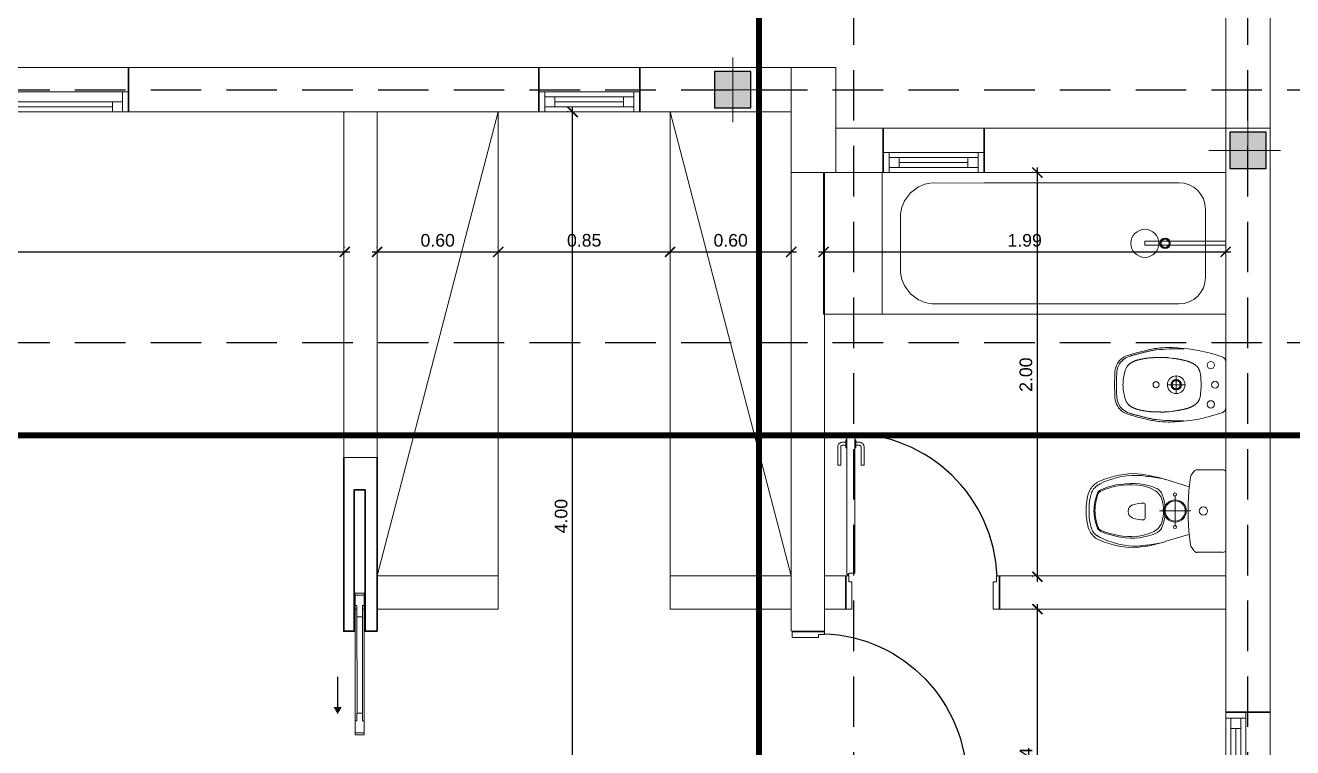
# Model space of a CAD drawing. Header units: millimetres. Extents: x 299 to 493, y -175 to -78.
# Drawn here: x 433.41 to 439.68, y -101.35 to -97.77 of the extents above; entities that cross this region are included whole.
import ezdxf

# ---------------------------------------------------------------- set-up
doc = ezdxf.new("R2010")
doc.units = ezdxf.units.MM
for name, pattern in [('$3$HIDDEN', [0.375, 0.25, -0.125]), ('BORDER2', [0.875, 0.25, -0.125, 0.25, -0.125, 0, -0.125]), ('DASHED2', [9.525, 6.35, -3.175])]:
    doc.linetypes.add(name, pattern=pattern)
for name, color, linetype, lineweight in [('005', 240, 'Continuous', 5), ('01MUEBLES251', 251, 'Continuous', 9), ('01MUEBLES251-RefEdit0', 251, 'Continuous', 9), ('02', 2, 'Continuous', 20), ('03', 3, 'Continuous', 30), ('A-GENM', 13, 'Continuous', 18), ('A-WALL', 3, 'Continuous', 9), ('carpinteria', 2, 'Continuous', 20)]:
    doc.layers.add(name, color=color, linetype=linetype, lineweight=lineweight)
for name, color, linetype in [('005ABERTURAS240', 240, 'Continuous'), ('02AGUA FRIA170', 170, 'Continuous'), ('04', 4, 'Continuous'), ('B-COTAS', 1, 'Continuous'), ('BARANDAS', 6, 'Continuous'), ('MUEBLE', 8, 'Continuous'), ('VISTAS-C', 125, 'Continuous')]:
    doc.layers.add(name, color=color, linetype=linetype)
doc.styles.add('SWIS', font='arial.ttf')
doc.dimstyles.new('25', dxfattribs={"dimscale": 0, "dimtxt": 0.0625, "dimasz": 0.05, "dimexe": 0.025, "dimexo": 0.0625, "dimgap": 0.025, "dimtad": 1, "dimzin": 0, "dimdsep": 46, "dimtxsty": 'SWIS', "dimblk": 'ARCHTICK', "dimcen": 0.05, "dimdle": 0.025, "dimclrd": 1, "dimclre": 8, "dimclrt": 1, "dimazin": 0, "dimtfac": 1, "dimtix": 1, "dimtofl": 0, "dimtmove": 1, "dimatfit": 0, "dimfxl": 1, "dimtolj": 1, "dimtzin": 0, "dimlwd": -1, "dimlwe": -1, "dimarcsym": 0})

# ---------------------------------------------------------------- blocks, each defined once
blk = doc.blocks.new('rejilla estructural')
at = {"layer": 'B-COTAS', "linetype": '$3$HIDDEN'}
for points in [[(35.0441, -72.3015), (35.0441, -55.0487)], [(36.9941, -72.3015), (36.9941, -55.0487)], [(21.8137, -60.1485), (40.0028, -60.1485)], [(21.8137, -61.3985), (40.0028, -61.3985)]]:
    blk.add_lwpolyline(points, dxfattribs=at)
blk = doc.blocks.new('_ArchTick')
at = {"color": 0, "linetype": 'ByBlock', "const_width": 0.15}
blk.add_lwpolyline([(-0.5, -0.5), (0.5, 0.5)], dxfattribs=at)
blk = doc.blocks.new('*D477')
at = {"layer": '04', "color": 1, "transparency": 16777216}
blk.add_line((430.9756, -98.8926), (435.0156, -98.8926), dxfattribs=at)
at = {"layer": '04', "color": 8, "transparency": 16777216}
for p, q in [((431.0006, -98.87), (431.0006, -98.8676)), ((434.9906, -98.87), (434.9906, -98.8676))]:
    blk.add_line(p, q, dxfattribs=at)
at = {"layer": 'Defpoints', "color": 0, "transparency": 16777216}
for p in [(434.9906, -98.8926), (431.0006, -98.9325), (434.9906, -98.9325)]:
    blk.add_point(p, dxfattribs=at)
at = {"layer": '04', "color": 1, "transparency": 16777216, "xscale": 0.05, "yscale": 0.05, "zscale": 0.05, "rotation": 180}
blk.add_blockref('_ArchTick', (431.0006, -98.8926), dxfattribs=at)
at = {"layer": '04', "color": 1, "transparency": 16777216, "xscale": 0.05, "yscale": 0.05, "zscale": 0.05}
blk.add_blockref('_ArchTick', (434.9906, -98.8926), dxfattribs=at)
at = {"layer": '04', "color": 1, "transparency": 16777216, "insert": (432.9956, -98.8357), "char_height": 0.0625, "attachment_point": 5, "style": 'SWIS'}
blk.add_mtext('\\A1;3.99', dxfattribs=at)
blk = doc.blocks.new('*D478')
at = {"layer": '04', "color": 8, "transparency": 16777216}
for p, q in [((438.3963, -98.5002), (438.3939, -98.5002)), ((438.3963, -100.5002), (438.3939, -100.5002))]:
    blk.add_line(p, q, dxfattribs=at)
at = {"layer": '04', "color": 1, "transparency": 16777216}
blk.add_line((438.4189, -100.5252), (438.4189, -98.4752), dxfattribs=at)
at = {"layer": 'Defpoints', "color": 0, "transparency": 16777216}
for p in [(438.4189, -98.5002), (438.4588, -98.5002), (438.4588, -100.5002)]:
    blk.add_point(p, dxfattribs=at)
at = {"layer": '04', "color": 1, "transparency": 16777216, "xscale": 0.05, "yscale": 0.05, "zscale": 0.05}
for p, rotation in [((438.4189, -98.5002), 90), ((438.4189, -100.5002), 270)]:
    blk.add_blockref('_ArchTick', p, dxfattribs=dict(at, rotation=rotation))
at = {"layer": '04', "color": 1, "transparency": 16777216, "insert": (438.362, -99.5002), "char_height": 0.0625, "attachment_point": 5, "rotation": 90, "style": 'SWIS'}
blk.add_mtext('\\A1;2.00', dxfattribs=at)
blk = doc.blocks.new('*D479')
at = {"layer": '04', "color": 1, "transparency": 16777216}
blk.add_line((437.3356, -98.8926), (439.3756, -98.8926), dxfattribs=at)
at = {"layer": '04', "color": 8, "transparency": 16777216}
for p, q in [((437.3606, -98.87), (437.3606, -98.8676)), ((439.3506, -98.87), (439.3506, -98.8676))]:
    blk.add_line(p, q, dxfattribs=at)
at = {"layer": 'Defpoints', "color": 0, "transparency": 16777216}
for p in [(439.3506, -98.8926), (437.3606, -98.9325), (439.3506, -98.9325)]:
    blk.add_point(p, dxfattribs=at)
at = {"layer": '04', "color": 1, "transparency": 16777216, "xscale": 0.05, "yscale": 0.05, "zscale": 0.05, "rotation": 180}
blk.add_blockref('_ArchTick', (437.3606, -98.8926), dxfattribs=at)
at = {"layer": '04', "color": 1, "transparency": 16777216, "xscale": 0.05, "yscale": 0.05, "zscale": 0.05}
blk.add_blockref('_ArchTick', (439.3506, -98.8926), dxfattribs=at)
at = {"layer": '04', "color": 1, "transparency": 16777216, "insert": (438.3556, -98.8357), "char_height": 0.0625, "attachment_point": 5, "style": 'SWIS'}
blk.add_mtext('\\A1;1.99', dxfattribs=at)
blk = doc.blocks.new('*D480')
at = {"layer": '04', "color": 8, "transparency": 16777216}
for p, q in [((438.3963, -100.6602), (438.3939, -100.6602)), ((438.3963, -102.2002), (438.3939, -102.2002))]:
    blk.add_line(p, q, dxfattribs=at)
at = {"layer": '04', "color": 1, "transparency": 16777216}
blk.add_line((438.4189, -102.2252), (438.4189, -100.6352), dxfattribs=at)
at = {"layer": 'Defpoints', "color": 0, "transparency": 16777216}
for p in [(438.4189, -100.6602), (438.4588, -100.6602), (438.4588, -102.2002)]:
    blk.add_point(p, dxfattribs=at)
at = {"layer": '04', "color": 1, "transparency": 16777216, "xscale": 0.05, "yscale": 0.05, "zscale": 0.05}
for p, rotation in [((438.4189, -100.6602), 90), ((438.4189, -102.2002), 270)]:
    blk.add_blockref('_ArchTick', p, dxfattribs=dict(at, rotation=rotation))
at = {"layer": '04', "color": 1, "transparency": 16777216, "insert": (438.362, -101.4302), "char_height": 0.0625, "attachment_point": 5, "rotation": 90, "style": 'SWIS'}
blk.add_mtext('\\A1;1.54', dxfattribs=at)
blk = doc.blocks.new('*D483')
at = {"layer": '04', "color": 8, "transparency": 16777216}
for p, q in [((436.0959, -98.2002), (436.0935, -98.2002)), ((436.0959, -102.2002), (436.0935, -102.2002))]:
    blk.add_line(p, q, dxfattribs=at)
at = {"layer": '04', "color": 1, "transparency": 16777216}
blk.add_line((436.1185, -102.2252), (436.1185, -98.1752), dxfattribs=at)
at = {"layer": 'Defpoints', "color": 0, "transparency": 16777216}
for p in [(436.1185, -98.2002), (436.1584, -98.2002), (436.1584, -102.2002)]:
    blk.add_point(p, dxfattribs=at)
at = {"layer": '04', "color": 1, "transparency": 16777216, "xscale": 0.05, "yscale": 0.05, "zscale": 0.05}
for p, rotation in [((436.1185, -98.2002), 90), ((436.1185, -102.2002), 270)]:
    blk.add_blockref('_ArchTick', p, dxfattribs=dict(at, rotation=rotation))
at = {"layer": '04', "color": 1, "transparency": 16777216, "insert": (436.0616, -100.2002), "char_height": 0.0625, "attachment_point": 5, "rotation": 90, "style": 'SWIS'}
blk.add_mtext('\\A1;4.00', dxfattribs=at)
blk = doc.blocks.new('*D484')
at = {"layer": '04', "color": 1, "transparency": 16777216}
blk.add_line((435.7256, -98.8926), (436.6256, -98.8926), dxfattribs=at)
at = {"layer": '04', "color": 8, "transparency": 16777216}
for p, q in [((435.7506, -98.87), (435.7506, -98.8676)), ((436.6006, -98.87), (436.6006, -98.8676))]:
    blk.add_line(p, q, dxfattribs=at)
at = {"layer": 'Defpoints', "color": 0, "transparency": 16777216}
for p in [(436.6006, -98.8926), (435.7506, -98.9325), (436.6006, -98.9325)]:
    blk.add_point(p, dxfattribs=at)
at = {"layer": '04', "color": 1, "transparency": 16777216, "xscale": 0.05, "yscale": 0.05, "zscale": 0.05, "rotation": 180}
blk.add_blockref('_ArchTick', (435.7506, -98.8926), dxfattribs=at)
at = {"layer": '04', "color": 1, "transparency": 16777216, "xscale": 0.05, "yscale": 0.05, "zscale": 0.05}
blk.add_blockref('_ArchTick', (436.6006, -98.8926), dxfattribs=at)
at = {"layer": '04', "color": 1, "transparency": 16777216, "insert": (436.1756, -98.8357), "char_height": 0.0625, "attachment_point": 5, "style": 'SWIS'}
blk.add_mtext('\\A1;0.85', dxfattribs=at)
blk = doc.blocks.new('*D485')
at = {"layer": '04', "color": 1, "transparency": 16777216}
blk.add_line((435.1256, -98.8926), (435.7756, -98.8926), dxfattribs=at)
at = {"layer": '04', "color": 8, "transparency": 16777216}
for p, q in [((435.1506, -98.87), (435.1506, -98.8676)), ((435.7506, -98.87), (435.7506, -98.8676))]:
    blk.add_line(p, q, dxfattribs=at)
at = {"layer": 'Defpoints', "color": 0, "transparency": 16777216}
for p in [(435.7506, -98.8926), (435.1506, -98.9325), (435.7506, -98.9325)]:
    blk.add_point(p, dxfattribs=at)
at = {"layer": '04', "color": 1, "transparency": 16777216, "xscale": 0.05, "yscale": 0.05, "zscale": 0.05, "rotation": 180}
blk.add_blockref('_ArchTick', (435.1506, -98.8926), dxfattribs=at)
at = {"layer": '04', "color": 1, "transparency": 16777216, "xscale": 0.05, "yscale": 0.05, "zscale": 0.05}
blk.add_blockref('_ArchTick', (435.7506, -98.8926), dxfattribs=at)
at = {"layer": '04', "color": 1, "transparency": 16777216, "insert": (435.4506, -98.8357), "char_height": 0.0625, "attachment_point": 5, "style": 'SWIS'}
blk.add_mtext('\\A1;0.60', dxfattribs=at)
blk = doc.blocks.new('*D486')
at = {"layer": '04', "color": 1, "transparency": 16777216}
blk.add_line((436.5756, -98.8926), (437.2256, -98.8926), dxfattribs=at)
at = {"layer": '04', "color": 8, "transparency": 16777216}
for p, q in [((436.6006, -98.87), (436.6006, -98.8676)), ((437.2006, -98.87), (437.2006, -98.8676))]:
    blk.add_line(p, q, dxfattribs=at)
at = {"layer": 'Defpoints', "color": 0, "transparency": 16777216}
for p in [(437.2006, -98.8926), (436.6006, -98.9325), (437.2006, -98.9325)]:
    blk.add_point(p, dxfattribs=at)
at = {"layer": '04', "color": 1, "transparency": 16777216, "xscale": 0.05, "yscale": 0.05, "zscale": 0.05, "rotation": 180}
blk.add_blockref('_ArchTick', (436.6006, -98.8926), dxfattribs=at)
at = {"layer": '04', "color": 1, "transparency": 16777216, "xscale": 0.05, "yscale": 0.05, "zscale": 0.05}
blk.add_blockref('_ArchTick', (437.2006, -98.8926), dxfattribs=at)
at = {"layer": '04', "color": 1, "transparency": 16777216, "insert": (436.9006, -98.8357), "char_height": 0.0625, "attachment_point": 5, "style": 'SWIS'}
blk.add_mtext('\\A1;0.60', dxfattribs=at)
blk = doc.blocks.new('ejes de replanteo')
at = {"layer": '02AGUA FRIA170', "linetype": 'BORDER2', "const_width": 0.03}
for points in [[(20.5213, 38.5518), (20.5213, 3.7937)], [(6.5989, 18.5159), (32.1485, 18.5159)]]:
    blk.add_lwpolyline(points, dxfattribs=at)
blk = doc.blocks.new('columna 20x20')
at = {"transparency": 33554687}
h = blk.add_hatch(color=220, dxfattribs=at)
h.dxf.hatch_style = 1
h.paths.add_polyline_path([(979.6331, 157.5868), (979.8331, 157.5868), (979.8331, 157.3868), (979.6331, 157.3868)])
at = {"layer": 'BARANDAS'}
blk.add_lwpolyline([(979.6331, 157.5868), (979.8331, 157.5868), (979.8331, 157.3868), (979.6331, 157.3868), (979.6331, 157.5868)], dxfattribs=at)
at = {"layer": 'MUEBLE', "linetype": 'DASHED2', "lineweight": 5, "ltscale": 0.1}
for points in [[(979.7331, 157.7022), (979.7331, 157.3076)], [(979.5554, 157.4868), (979.9108, 157.4868)]]:
    blk.add_lwpolyline(points, dxfattribs=at)
blk = doc.blocks.new('col. primer piso')
at = {"xscale": -0.900000000000094, "yscale": 0.900000000000094, "zscale": 0.9000000000000853, "rotation": 90}
for p in [(420.7567, 872.1611), (423.3067, 871.8611)]:
    blk.add_blockref('columna 20x20', p, dxfattribs=at)
blk = doc.blocks.new('sacha 1.70')
at = {"layer": '01MUEBLES251'}
for p, q in [((0.4883, -17.5574), (0.7426, -17.5574)), ((0.3155, -18.6674), (0.3155, -17.7302)), ((0.9155, -17.7302), (0.9155, -18.9357)), ((0.3155, -18.9357), (0.3155, -18.6674)), ((0.6055, -18.7674), (0.6255, -18.7674)), ((0.6055, -18.7674), (0.6055, -19.1674)), ((0.6255, -18.7674), (0.6255, -19.1674)), ((0.7838, -19.0674), (0.4471, -19.0674))]:
    blk.add_line(p, q, dxfattribs=at)
for points in [[(0.2655, -18.6674), (0.2655, -17.4674)], [(0.9655, -18.6574), (0.9655, -17.4674)], [(0.2655, -19.1674), (0.2655, -18.6674)], [(0.9655, -19.1674), (0.9655, -18.6574)]]:
    blk.add_lwpolyline(points, dxfattribs=at)
for centre, radius in [((0.6155, -18.7674), 0.0694), ((0.6155, -18.8674), 0.026), ((0.6155, -18.8674), 0.022), ((0.6155, -18.8674), 0.02)]:
    blk.add_circle(centre, radius, dxfattribs=at)
for centre, radius, start, end in [((0.4883, -17.7302), 0.1728, 90, 180), ((0.7426, -17.7302), 0.1728, 0, 90), ((0.4471, -18.9357), 0.1317, 180, 270), ((0.7838, -18.9357), 0.1317, 270, 0)]:
    blk.add_arc(centre, radius, start, end, dxfattribs=at)
blk = doc.blocks.new('*U507')
at = {"layer": '02'}
for p, q in [((90.5245, -493.6419), (90.5245, -493.5519)), ((90.5395, -493.6419), (90.5395, -493.5519)), ((90.547, -493.5294), (90.5648, -493.5294)), ((90.547, -493.5444), (90.5648, -493.5444)), ((90.5648, -493.5569), (90.5648, -493.5169)), ((90.5648, -493.5169), (90.5698, -493.5169)), ((90.5648, -493.5569), (90.5698, -493.5569)), ((90.6148, -493.5169), (90.6098, -493.5169)), ((90.6148, -493.5569), (90.6098, -493.5569)), ((90.6148, -493.5569), (90.6148, -493.5169)), ((90.6327, -493.5294), (90.6148, -493.5294)), ((90.6327, -493.5444), (90.6148, -493.5444)), ((90.6402, -493.6419), (90.6402, -493.5519)), ((90.6552, -493.6419), (90.6552, -493.5519)), ((90.5245, -493.6419), (90.5395, -493.6419)), ((90.6552, -493.6419), (90.6402, -493.6419))]:
    blk.add_line(p, q, dxfattribs=at)
for centre, radius, start, end in [((90.547, -493.5519), 0.0225, 90, 180.03489), ((90.547, -493.5519), 0.0075, 90, 180.03489), ((90.6327, -493.5519), 0.0225, 359.96511, 90), ((90.6327, -493.5519), 0.0075, 359.96511, 90)]:
    blk.add_arc(centre, radius, start, end, dxfattribs=at)
at = {"color": 7}
blk.add_wipeout([(90.5648, -494.4649), (91.3248, -494.4649), (91.3248, -494.1399), (90.5648, -494.1399)], dxfattribs=at).dxf.layer = 'A-GENM'
at = {"layer": '005ABERTURAS240'}
blk.add_arc((90.5793, -494.2209), 0.7345, 2.1496, 89.95921, dxfattribs=at)
at = {"layer": '02'}
for points in [[(90.6098, -494.1765), (90.6098, -493.4919), (90.5798, -493.4919), (90.5798, -493.4869), (90.5698, -493.4869), (90.5698, -494.1815), (90.5798, -494.1815), (90.5798, -494.1765)], [(90.5648, -494.1899), (90.5798, -494.1899), (90.5798, -494.2199), (90.5948, -494.2199), (90.5948, -494.3549), (90.5648, -494.3549)], [(91.3248, -494.1899), (91.3098, -494.1899), (91.3098, -494.2199), (91.2948, -494.2199), (91.2948, -494.3549), (91.3248, -494.3549)]]:
    blk.add_lwpolyline(points, close=True, dxfattribs=at)
blk.add_circle((90.5758, -494.1859), 0.004, dxfattribs=at)
at = {"layer": '03'}
for points in [[(90.5648, -494.1899), (90.5648, -494.3549)], [(91.3248, -494.1899), (91.3248, -494.3549)]]:
    blk.add_lwpolyline(points, dxfattribs=at)
blk = doc.blocks.new('*U430')
at = {"color": 7}
blk.add_wipeout([(91.5666, -494.4649), (91.5666, -494.1449), (89.5666, -494.1449), (89.5666, -494.4649)], dxfattribs=at).dxf.layer = 'A-GENM'
at = {"layer": '005'}
for points in [[(89.5666, -494.1949), (91.5666, -494.1949)], [(89.6466, -494.3149), (90.5416, -494.3149)], [(90.5916, -494.3149), (91.5366, -494.3149)], [(89.6466, -494.3399), (90.5416, -494.3399)], [(90.5416, -494.3649), (89.6466, -494.3649)], [(91.4866, -494.3649), (90.5916, -494.3649)], [(89.5666, -494.4149), (91.5666, -494.4149)], [(89.5966, -494.4149), (90.5416, -494.4149)], [(90.5916, -494.3899), (91.4866, -494.3899)], [(90.5916, -494.4149), (91.4866, -494.4149)]]:
    blk.add_lwpolyline(points, dxfattribs=at)
for points in [[(89.5966, -494.4149), (89.5666, -494.4149), (89.5666, -494.3149), (89.5966, -494.3149)], [(89.5966, -494.3149), (89.6466, -494.3149), (89.6466, -494.3649), (89.5966, -494.3649)], [(90.5416, -494.3149), (90.5916, -494.3149), (90.5916, -494.3649), (90.5416, -494.3649)], [(91.5366, -494.4149), (91.5666, -494.4149), (91.5666, -494.3149), (91.5366, -494.3149)], [(90.5416, -494.3649), (90.5916, -494.3649), (90.5916, -494.4149), (90.5416, -494.4149)], [(91.4866, -494.3649), (91.5366, -494.3649), (91.5366, -494.4149), (91.4866, -494.4149)]]:
    blk.add_lwpolyline(points, close=True, dxfattribs=at)
at = {"layer": '03'}
for points in [[(89.5666, -494.1949), (89.5666, -494.4149)], [(91.5666, -494.1949), (91.5666, -494.4149)]]:
    blk.add_lwpolyline(points, dxfattribs=at)
blk = doc.blocks.new('*U449')
at = {"color": 7}
blk.add_wipeout([(91.4833, -495.8289), (91.4833, -495.5089), (90.9833, -495.5089), (90.9833, -495.8289)], dxfattribs=at).dxf.layer = 'A-GENM'
at = {"layer": '005'}
for points in [[(90.9833, -495.5589), (91.4833, -495.5589)], [(91.0133, -495.6789), (91.4533, -495.6789)], [(91.4033, -495.7039), (91.0633, -495.7039)], [(91.0633, -495.7289), (91.4033, -495.7289)], [(91.0633, -495.7539), (91.4033, -495.7539)], [(90.9833, -495.7789), (91.4833, -495.7789)], [(91.0133, -495.7789), (91.4533, -495.7789)]]:
    blk.add_lwpolyline(points, dxfattribs=at)
for points in [[(91.0133, -495.7789), (90.9833, -495.7789), (90.9833, -495.6789), (91.0133, -495.6789)], [(91.4533, -495.7789), (91.4833, -495.7789), (91.4833, -495.6789), (91.4533, -495.6789)], [(91.0633, -495.7039), (91.0133, -495.7039), (91.0133, -495.7539), (91.0633, -495.7539)], [(91.4033, -495.7039), (91.4533, -495.7039), (91.4533, -495.7539), (91.4033, -495.7539)]]:
    blk.add_lwpolyline(points, close=True, dxfattribs=at)
at = {"layer": '03'}
for points in [[(90.9833, -495.5589), (90.9833, -495.7789)], [(91.4833, -495.5589), (91.4833, -495.7789)]]:
    blk.add_lwpolyline(points, dxfattribs=at)
blk = doc.blocks.new('bidet roca monaco')
at = {"layer": '01MUEBLES251'}
for p, q in [((-1.4795, -18.896), (-1.4794, -18.8987)), ((-1.4794, -18.8987), (-1.4793, -18.9016)), ((-1.4793, -18.9016), (-1.4792, -18.9046)), ((-1.4792, -18.9046), (-1.4791, -18.9076)), ((-1.4791, -18.9076), (-1.479, -18.9108)), ((-1.479, -18.9108), (-1.4789, -18.914)), ((-1.4789, -18.914), (-1.4788, -18.9172)), ((-1.1822, -19.1674), (-1.4085, -19.1674))]:
    blk.add_line(p, q, dxfattribs=at)
for points in [[(-1.2952, -18.6174), (-1.3033, -18.6176), (-1.3104, -18.6178), (-1.3167, -18.6179), (-1.3222, -18.618), (-1.3271, -18.6181), (-1.3315, -18.6182), (-1.3355, -18.6183), (-1.3393, -18.6184), (-1.3428, -18.6185), (-1.3462, -18.6186), (-1.3494, -18.6186), (-1.3522, -18.6187)], [(-1.295, -18.6268), (-1.3391, -18.6278), (-1.3426, -18.6278), (-1.346, -18.6279), (-1.3492, -18.628), (-1.3519, -18.6281)], [(-1.2954, -18.6268), (-1.2514, -18.6278), (-1.2479, -18.6279), (-1.2445, -18.6279), (-1.2413, -18.628), (-1.2386, -18.6281)], [(-1.2954, -18.6268), (-1.2954, -18.6268)], [(-1.2952, -18.6174), (-1.2872, -18.6176), (-1.2801, -18.6178), (-1.2738, -18.6179), (-1.2683, -18.618), (-1.2634, -18.6181), (-1.259, -18.6182), (-1.2549, -18.6183), (-1.2512, -18.6184), (-1.2476, -18.6185), (-1.2442, -18.6186), (-1.2411, -18.6187), (-1.2383, -18.6187)], [(-1.295, -18.6268), (-1.2951, -18.6268)], [(-1.4354, -18.69), (-1.4362, -18.6924), (-1.4373, -18.6956), (-1.4383, -18.6988), (-1.4392, -18.702), (-1.4402, -18.7052), (-1.4411, -18.7084), (-1.442, -18.7116), (-1.4429, -18.7148), (-1.4438, -18.718), (-1.4447, -18.7213), (-1.4456, -18.7245), (-1.4464, -18.7277), (-1.4473, -18.731), (-1.4481, -18.7342), (-1.449, -18.7375), (-1.4498, -18.7407), (-1.4507, -18.744), (-1.4515, -18.7472), (-1.4524, -18.7505), (-1.4532, -18.7537), (-1.4541, -18.757), (-1.4549, -18.7602), (-1.4557, -18.7634), (-1.4565, -18.7667), (-1.4573, -18.7699), (-1.4581, -18.7731), (-1.4589, -18.7763), (-1.4596, -18.7795), (-1.4603, -18.7827), (-1.461, -18.786), (-1.4617, -18.7892), (-1.4624, -18.7924), (-1.4631, -18.7956), (-1.4637, -18.7988), (-1.4644, -18.802), (-1.465, -18.8053), (-1.4656, -18.8085), (-1.4662, -18.8117), (-1.4667, -18.8149), (-1.4672, -18.8181), (-1.4677, -18.8212), (-1.4681, -18.8235)], [(-1.4253, -18.9124), (-1.4288, -18.8862), (-1.4289, -18.8849), (-1.4291, -18.8835), (-1.4292, -18.882), (-1.4293, -18.8804), (-1.4294, -18.8786), (-1.4296, -18.8767), (-1.4297, -18.8746), (-1.4298, -18.8723), (-1.4299, -18.87), (-1.43, -18.8675), (-1.4301, -18.865), (-1.4302, -18.8624), (-1.4302, -18.8598), (-1.4302, -18.8572), (-1.4302, -18.8546), (-1.4302, -18.852), (-1.4302, -18.8494), (-1.4302, -18.8468), (-1.4301, -18.8442), (-1.4301, -18.8416), (-1.43, -18.839), (-1.43, -18.8364), (-1.4299, -18.8338), (-1.4299, -18.8312), (-1.4298, -18.8286), (-1.4298, -18.826), (-1.4297, -18.8234), (-1.4296, -18.8208), (-1.4296, -18.8182), (-1.4295, -18.8156), (-1.4294, -18.813), (-1.4294, -18.8104), (-1.4292, -18.8078), (-1.4291, -18.8052), (-1.429, -18.8026), (-1.4288, -18.8), (-1.4286, -18.7974), (-1.4284, -18.7948), (-1.4282, -18.7922), (-1.428, -18.7896), (-1.4277, -18.787), (-1.4274, -18.7844), (-1.4271, -18.7818), (-1.4267, -18.7792), (-1.4264, -18.7766), (-1.426, -18.774), (-1.4256, -18.7714), (-1.4252, -18.7688), (-1.4248, -18.7662), (-1.4244, -18.7636), (-1.4239, -18.761), (-1.4235, -18.7584), (-1.423, -18.7558), (-1.4225, -18.7532), (-1.4219, -18.7506), (-1.4214, -18.7481), (-1.4209, -18.7456), (-1.4203, -18.7432), (-1.4198, -18.7409), (-1.4193, -18.7387), (-1.4188, -18.7367), (-1.4183, -18.7348), (-1.4179, -18.7331), (-1.4174, -18.7315), (-1.417, -18.73), (-1.4166, -18.7286), (-1.4161, -18.7272), (-1.4157, -18.7259), (-1.4153, -18.7246), (-1.4148, -18.7233), (-1.4144, -18.722), (-1.4139, -18.7207), (-1.4134, -18.7194), (-1.4129, -18.7181), (-1.4124, -18.7168), (-1.4119, -18.7155), (-1.4114, -18.7142), (-1.4108, -18.7129), (-1.4102, -18.7116), (-1.4096, -18.7103), (-1.409, -18.709), (-1.4084, -18.7077), (-1.4077, -18.7064), (-1.407, -18.7051), (-1.4064, -18.7038), (-1.4056, -18.7025), (-1.4049, -18.7012), (-1.4041, -18.6999), (-1.4034, -18.6986), (-1.4025, -18.6973), (-1.4017, -18.696), (-1.4008, -18.6947), (-1.3999, -18.6934), (-1.3989, -18.6921), (-1.3979, -18.6908), (-1.3968, -18.6895), (-1.3957, -18.6882), (-1.3945, -18.6869), (-1.3932, -18.6856), (-1.3919, -18.6843), (-1.3904, -18.683), (-1.3889, -18.6817), (-1.3872, -18.6803), (-1.3852, -18.679), (-1.383, -18.6777), (-1.3805, -18.6762), (-1.3775, -18.6748), (-1.3741, -18.6733), (-1.3702, -18.6717), (-1.3656, -18.67), (-1.3603, -18.6683), (-1.3588, -18.6679)], [(-1.1653, -18.9125), (-1.1618, -18.8862), (-1.1617, -18.8849), (-1.1615, -18.8836), (-1.1614, -18.8821), (-1.1613, -18.8805), (-1.1611, -18.8787), (-1.161, -18.8768), (-1.1609, -18.8747), (-1.1608, -18.8724), (-1.1606, -18.87), (-1.1605, -18.8676), (-1.1605, -18.8651), (-1.1604, -18.8625), (-1.1604, -18.8599), (-1.1603, -18.8573), (-1.1603, -18.8547), (-1.1603, -18.8521), (-1.1604, -18.8495), (-1.1604, -18.8469), (-1.1605, -18.8443), (-1.1605, -18.8417), (-1.1606, -18.8391), (-1.1606, -18.8365), (-1.1607, -18.8339), (-1.1607, -18.8313), (-1.1608, -18.8287), (-1.1608, -18.8261), (-1.1609, -18.8235), (-1.1609, -18.8209), (-1.161, -18.8183), (-1.161, -18.8157), (-1.1611, -18.8131), (-1.1612, -18.8105), (-1.1613, -18.8079), (-1.1614, -18.8053), (-1.1616, -18.8027), (-1.1617, -18.8001), (-1.1619, -18.7975), (-1.1621, -18.7949), (-1.1623, -18.7923), (-1.1626, -18.7897), (-1.1629, -18.7871), (-1.1632, -18.7845), (-1.1635, -18.7819), (-1.1638, -18.7793), (-1.1642, -18.7767), (-1.1645, -18.7741), (-1.1649, -18.7715), (-1.1653, -18.7689), (-1.1657, -18.7663), (-1.1661, -18.7637), (-1.1666, -18.761), (-1.1671, -18.7584), (-1.1676, -18.7558), (-1.1681, -18.7532), (-1.1686, -18.7507), (-1.1691, -18.7481), (-1.1697, -18.7457), (-1.1702, -18.7433), (-1.1707, -18.741), (-1.1712, -18.7388), (-1.1717, -18.7368), (-1.1722, -18.7349), (-1.1727, -18.7332), (-1.1731, -18.7316), (-1.1735, -18.7301), (-1.174, -18.7286), (-1.1744, -18.7273), (-1.1748, -18.7259), (-1.1752, -18.7246), (-1.1757, -18.7233), (-1.1761, -18.722), (-1.1766, -18.7207), (-1.1771, -18.7194), (-1.1776, -18.7181), (-1.1781, -18.7168), (-1.1786, -18.7155), (-1.1792, -18.7142), (-1.1797, -18.7129), (-1.1803, -18.7116), (-1.1809, -18.7103), (-1.1815, -18.709), (-1.1821, -18.7077), (-1.1828, -18.7064), (-1.1835, -18.7051), (-1.1842, -18.7038), (-1.1849, -18.7025), (-1.1856, -18.7012), (-1.1864, -18.6999), (-1.1872, -18.6986), (-1.188, -18.6973), (-1.1888, -18.696), (-1.1897, -18.6947), (-1.1906, -18.6934), (-1.1916, -18.6921), (-1.1926, -18.6908), (-1.1937, -18.6895), (-1.1948, -18.6882), (-1.196, -18.6869), (-1.1973, -18.6856), (-1.1986, -18.6843), (-1.2001, -18.683), (-1.2016, -18.6817), (-1.2033, -18.6804), (-1.2053, -18.6791), (-1.2075, -18.6777), (-1.21, -18.6763), (-1.213, -18.6748), (-1.2164, -18.6733), (-1.2203, -18.6717), (-1.2249, -18.6701), (-1.2302, -18.6684), (-1.2317, -18.668)], [(-1.1551, -18.69), (-1.1543, -18.6925), (-1.1533, -18.6957), (-1.1523, -18.6988), (-1.1513, -18.702), (-1.1503, -18.7052), (-1.1494, -18.7084), (-1.1485, -18.7117), (-1.1476, -18.7149), (-1.1467, -18.7181), (-1.1458, -18.7213), (-1.145, -18.7246), (-1.1441, -18.7278), (-1.1432, -18.7311), (-1.1424, -18.7343), (-1.1415, -18.7375), (-1.1407, -18.7408), (-1.1398, -18.744), (-1.139, -18.7473), (-1.1382, -18.7505), (-1.1373, -18.7538), (-1.1365, -18.757), (-1.1357, -18.7603), (-1.1348, -18.7635), (-1.134, -18.7667), (-1.1332, -18.7699), (-1.1325, -18.7732), (-1.1317, -18.7764), (-1.1309, -18.7796), (-1.1302, -18.7828), (-1.1295, -18.786), (-1.1288, -18.7893), (-1.1281, -18.7925), (-1.1275, -18.7957), (-1.1268, -18.7989), (-1.1262, -18.8021), (-1.1256, -18.8053), (-1.125, -18.8085), (-1.1244, -18.8117), (-1.1238, -18.8149), (-1.1233, -18.8181), (-1.1228, -18.8213), (-1.1225, -18.8236)], [(-1.2952, -19.0457), (-1.3087, -19.0457), (-1.32, -19.045), (-1.3294, -19.0443), (-1.3371, -19.0435), (-1.3434, -19.0428), (-1.3486, -19.042), (-1.3528, -19.0412), (-1.3563, -19.0404), (-1.3593, -19.0397), (-1.3619, -19.0389), (-1.3642, -19.0382), (-1.3662, -19.0375), (-1.3679, -19.0369), (-1.3695, -19.0362), (-1.3709, -19.0356), (-1.3722, -19.0349), (-1.3734, -19.0342), (-1.3746, -19.0336), (-1.3757, -19.0329), (-1.3768, -19.0323), (-1.3778, -19.0316), (-1.3788, -19.031), (-1.3797, -19.0303), (-1.3806, -19.0297), (-1.3814, -19.029), (-1.3822, -19.0284), (-1.383, -19.0277), (-1.3838, -19.0271), (-1.3845, -19.0264), (-1.3852, -19.0258), (-1.3858, -19.0251), (-1.3865, -19.0245), (-1.3871, -19.0238), (-1.3878, -19.0232), (-1.3884, -19.0225), (-1.3891, -19.0218), (-1.3897, -19.021), (-1.3904, -19.0202), (-1.3911, -19.0194), (-1.3919, -19.0184), (-1.3926, -19.0174), (-1.3935, -19.0163), (-1.3943, -19.0152), (-1.3951, -19.014), (-1.396, -19.0127), (-1.3968, -19.0115), (-1.3976, -19.0102), (-1.3984, -19.0089), (-1.3992, -19.0076), (-1.3999, -19.0063), (-1.4007, -19.005), (-1.4014, -19.0037), (-1.402, -19.0024), (-1.4027, -19.0011), (-1.4033, -18.9998), (-1.4039, -18.9985), (-1.4046, -18.9972), (-1.4052, -18.9959), (-1.4057, -18.9946), (-1.4063, -18.9933), (-1.4069, -18.992), (-1.4074, -18.9907), (-1.408, -18.9894), (-1.4085, -18.9881), (-1.409, -18.9868), (-1.4095, -18.9855), (-1.41, -18.9841), (-1.4105, -18.9827), (-1.411, -18.9812), (-1.4115, -18.9795), (-1.412, -18.9778), (-1.4125, -18.9759), (-1.4131, -18.9739), (-1.4137, -18.9717), (-1.4143, -18.9695), (-1.4149, -18.9671), (-1.4155, -18.9646), (-1.4161, -18.962), (-1.4167, -18.9595), (-1.4173, -18.9569), (-1.4179, -18.9543), (-1.4184, -18.9517), (-1.419, -18.9491), (-1.4195, -18.9465), (-1.4201, -18.9439), (-1.4206, -18.9413), (-1.4211, -18.9387), (-1.4216, -18.9361), (-1.422, -18.9335), (-1.4225, -18.9309), (-1.423, -18.9283), (-1.4234, -18.9257), (-1.4239, -18.9231), (-1.4243, -18.9205), (-1.4247, -18.9179), (-1.425, -18.9153), (-1.4254, -18.9127), (-1.4257, -18.9101), (-1.426, -18.9075), (-1.4261, -18.9064)], [(-1.2954, -19.0457), (-1.282, -19.0457), (-1.2706, -19.045), (-1.2612, -19.0443), (-1.2535, -19.0436), (-1.2472, -19.0428), (-1.2421, -19.042), (-1.2379, -19.0412), (-1.2344, -19.0404), (-1.2314, -19.0397), (-1.2287, -19.039), (-1.2264, -19.0383), (-1.2245, -19.0376), (-1.2227, -19.0369), (-1.2212, -19.0362), (-1.2198, -19.0356), (-1.2185, -19.0349), (-1.2173, -19.0343), (-1.2161, -19.0336), (-1.215, -19.033), (-1.2139, -19.0323), (-1.2129, -19.0317), (-1.2119, -19.031), (-1.2109, -19.0304), (-1.2101, -19.0297), (-1.2092, -19.0291), (-1.2084, -19.0284), (-1.2076, -19.0278), (-1.2069, -19.0271), (-1.2062, -19.0265), (-1.2055, -19.0258), (-1.2048, -19.0252), (-1.2042, -19.0245), (-1.2035, -19.0239), (-1.2029, -19.0232), (-1.2022, -19.0225), (-1.2016, -19.0218), (-1.2009, -19.0211), (-1.2002, -19.0203), (-1.1995, -19.0194), (-1.1988, -19.0185), (-1.198, -19.0175), (-1.1972, -19.0164), (-1.1964, -19.0152), (-1.1955, -19.014), (-1.1947, -19.0128), (-1.1938, -19.0115), (-1.193, -19.0102), (-1.1922, -19.0089), (-1.1914, -19.0076), (-1.1907, -19.0063), (-1.19, -19.005), (-1.1893, -19.0037), (-1.1886, -19.0024), (-1.188, -19.0011), (-1.1873, -18.9998), (-1.1867, -18.9985), (-1.1861, -18.9972), (-1.1855, -18.9959), (-1.1849, -18.9946), (-1.1843, -18.9933), (-1.1838, -18.992), (-1.1832, -18.9907), (-1.1827, -18.9894), (-1.1822, -18.9881), (-1.1816, -18.9868), (-1.1811, -18.9855), (-1.1807, -18.9841), (-1.1802, -18.9827), (-1.1797, -18.9812), (-1.1792, -18.9796), (-1.1786, -18.9779), (-1.1781, -18.976), (-1.1775, -18.974), (-1.1769, -18.9718), (-1.1763, -18.9695), (-1.1757, -18.9671), (-1.1751, -18.9646), (-1.1745, -18.9621), (-1.1739, -18.9595), (-1.1733, -18.9569), (-1.1727, -18.9543), (-1.1722, -18.9517), (-1.1716, -18.9491), (-1.1711, -18.9465), (-1.1706, -18.9439), (-1.1701, -18.9413), (-1.1695, -18.9387), (-1.1691, -18.9361), (-1.1686, -18.9335), (-1.1681, -18.9309), (-1.1676, -18.9283), (-1.1672, -18.9257), (-1.1668, -18.9231), (-1.1663, -18.9205), (-1.1659, -18.9179), (-1.1656, -18.9153), (-1.1652, -18.9127), (-1.1649, -18.9101), (-1.1646, -18.9076), (-1.1645, -18.9064)]]:
    blk.add_lwpolyline(points, dxfattribs=at)
for centre, radius in [((-1.2954, -18.823), 0.0151), ((-1.2952, -18.9224), 0.0437), ((-1.2952, -18.9224), 0.0229), ((-1.3923, -19.0942), 0.0182), ((-1.2955, -19.115), 0.0172), ((-1.1983, -19.0942), 0.0182)]:
    blk.add_circle(centre, radius, dxfattribs=at)
for centre, radius, start, end in [((-1.3531, -18.7128), 0.0938, 94.90179, 145.38697), ((-1.3456, -18.7591), 0.1405, 92.6707, 96.34819), ((-1.3456, -18.7591), 0.1311, 92.6707, 96.34819), ((-1.2449, -18.7591), 0.1311, 83.62645, 87.30394), ((-1.2449, -18.7591), 0.1405, 83.62645, 87.30394), ((-1.2374, -18.7129), 0.0938, 34.58767, 85.07285), ((-1.2772, -18.7414), 0.1736, 151.87077, 160.547), ((-1.3175, -18.7354), 0.1264, 142.85415, 158.91893), ((-1.3531, -18.7128), 0.0844, 94.90179, 140.45563), ((-1.2953, -18.8907), 0.2317, 90.01502, 106.27979), ((-1.2953, -18.8907), 0.2317, 73.69484, 89.95961), ((-1.2374, -18.7129), 0.0844, 39.51901, 85.07285), ((-1.273, -18.7354), 0.1264, 21.05571, 37.12048), ((-1.2409, -18.7081), 0.0941, 15.06628, 30.97635), ((-0.1087, -18.9474), 1.3649, 174.79408, 177.47089), ((-2.4819, -18.9469), 1.3649, 2.50375, 5.18056), ((-0.6595, -18.879), 0.8201, 182.44473, 199.25546), ((-0.1087, -18.9404), 1.3649, 177.76498, 180.85421), ((-1.9311, -18.8787), 0.8201, 340.71917, 357.5299), ((-2.4819, -18.9399), 1.3649, 359.12043, 2.20966), ((-1.4085, -19.1407), 0.0267, 199.25546, 270), ((-1.1822, -19.1407), 0.0267, 269.97464, 340.71917)]:
    blk.add_arc(centre, radius, start, end, dxfattribs=at)
for points in [[(-1.4789, -18.914), (-1.4796, -18.8728), (-1.4783, -18.851), (-1.4742, -18.8153), (-1.4685, -18.786), (-1.4624, -18.76), (-1.4522, -18.721), (-1.4409, -18.6836)], [(-1.112, -18.914), (-1.1113, -18.8728), (-1.1126, -18.851), (-1.1167, -18.8153), (-1.1224, -18.786), (-1.1285, -18.76), (-1.1387, -18.721), (-1.15, -18.6836)]]:
    blk.add_spline(points, degree=3, dxfattribs=at)
at = {"layer": '01MUEBLES251-RefEdit0'}
for p, q in [((-1.2952, -18.9674), (-1.2952, -18.8774)), ((-1.3402, -18.9224), (-1.2502, -18.9224))]:
    blk.add_line(p, q, dxfattribs=at)
for radius in [0.026, 0.02]:
    blk.add_circle((-1.2952, -18.9224), radius, dxfattribs=at)
blk = doc.blocks.new('inodoro pedestal roca monaco')
at = {"layer": '01MUEBLES251'}
for p, q in [((-4.8376, -18.8358), (-4.8376, -18.6815)), ((-4.9147, -18.7586), (-4.7605, -18.7586))]:
    blk.add_line(p, q, dxfattribs=at)
for points in [[(-4.9758, -18.3717, 0.099719), (-5.0194, -18.5503, 0.058028), (-4.9902, -18.7088)], [(-4.9582, -18.3702, 0.03967), (-4.9686, -18.3868, 0.100883), (-5.0111, -18.5504)], [(-4.6967, -18.372, 0.155239), (-4.7423, -18.3323, 0.093899), (-4.8364, -18.3186, 0.093899), (-4.9306, -18.3325, 0.155239), (-4.9762, -18.372)], [(-4.7556, -18.3766, 0.080392), (-4.8359, -18.3615, 0.080383), (-4.9162, -18.3766)], [(-4.6816, -18.7088, 0.058028), (-4.6523, -18.5503, 0.099772), (-4.696, -18.3717)], [(-4.9449, -18.6693, 0.028384), (-4.9375, -18.6792, 0.104541), (-4.9192, -18.6934)], [(-4.7525, -18.6934, 0.104541), (-4.7342, -18.6792, 0.028991), (-4.7268, -18.6693)], [(-4.894, -18.6931, 0.087349), (-4.836, -18.6999, 0.087349), (-4.7778, -18.6931)]]:
    blk.add_lwpolyline(points, format="xyb", dxfattribs=at)
for points in [[(-4.8033, -18.6094), (-4.8394, -18.6105), (-4.8755, -18.6094)], [(-4.9546, -18.8271), (-4.9895, -18.7083)], [(-4.7183, -18.8282), (-4.6811, -18.7083)], [(-5.0419, -18.9935), (-5.0419, -18.8666)], [(-5.0116, -18.8364), (-5.0349, -18.8527)], [(-4.6706, -18.834), (-4.7369, -18.8259), (-4.8044, -18.8224), (-4.8708, -18.8224), (-4.9383, -18.8259), (-5.0047, -18.834)], [(-4.6624, -18.8364), (-4.6403, -18.8527)], [(-4.6333, -18.9935), (-4.6333, -18.8666)], [(-4.6496, -19.0086), (-5.0256, -19.0086)]]:
    blk.add_lwpolyline(points, dxfattribs=at)
for centre, radius in [((-4.9168, -18.7578), 0.00757), ((-4.8376, -18.7586), 0.055), ((-4.8376, -18.7586), 0.05), ((-4.7561, -18.7578), 0.00757), ((-4.8376, -18.8986), 0.0204)]:
    blk.add_circle(centre, radius, dxfattribs=at)
for centre, radius, start, end in [((-4.8911, -18.4238), 0.0868, 113.70888, 141.71005), ((-4.9051, -18.4063), 0.0367, 109.85054, 156.03133), ((-4.9051, -18.4062), 0.032, 109.80493, 156.02084), ((-4.8469, -18.5741), 0.2418, 87.66562, 108.98128), ((-4.8294, -18.6173), 0.2605, 91.46501, 109.82249), ((-4.826, -18.574), 0.2417, 71.01422, 92.33648), ((-4.8423, -18.6173), 0.2605, 70.1781, 88.53769), ((-4.7666, -18.4062), 0.032, 23.97916, 70.19507), ((-4.7666, -18.4062), 0.0367, 23.96834, 70.18487), ((-4.7817, -18.4236), 0.0866, 38.2789, 66.35165), ((-4.8136, -18.4438), 0.1234, 27.5584, 36.64529), ((-4.6142, -18.5354), 0.3555, 156.02669, 172.69103), ((-4.6141, -18.5355), 0.3498, 156.02733, 185.04803), ((-5.0576, -18.5354), 0.3498, 354.94763, 23.96868), ((-5.058, -18.5356), 0.356, 7.3193, 23.96298), ((-5.0834, -18.5727), 0.4233, 3.02296, 26.06575), ((-4.6793, -18.5459), 0.2928, 169.1264, 204.81011), ((-4.9936, -18.5459), 0.2928, 335.18989, 10.8736), ((-4.7275, -18.5634), 0.2841, 175.37691, 189.72197), ((-4.6899, -18.6042), 0.1914, 163.12679, 180.16577), ((-4.8399, -18.5599), 0.0343, 90.35368, 159.40266), ((-4.8399, -18.5599), 0.0343, 20.59734, 89.64632), ((-4.8195, -18.552), 0.0128, 17.24467, 20.80654), ((-4.9899, -18.6041), 0.1913, 359.81818, 16.86339), ((-4.9454, -18.5634), 0.2841, 350.27803, 4.62309), ((-4.2028, -18.5298), 0.8089, 185.83609, 191.46619), ((-4.6729, -18.531), 0.2933, 187.06502, 203.17641), ((-4.8749, -18.6041), 0.00525, 180.27553, 267.85082), ((-4.8039, -18.6041), 0.00524, 271.96017, 359.91349), ((-4.9993, -18.5308), 0.2938, 336.83658, 352.92199), ((-5.4702, -18.5297), 0.8089, 348.52466, 354.15462), ((-4.8702, -18.6204), 0.0762, 199.33752, 251.25914), ((-4.8027, -18.6204), 0.0762, 288.74086, 340.66248), ((-4.8458, -18.5319), 0.1764, 245.61229, 273.31978), ((-4.826, -18.5319), 0.1764, 266.68259, 294.38534), ((-5.0262, -18.8672), 0.0169, 124.57132, 180.02139), ((-5.0029, -18.851), 0.017, 98.6024, 124.38396), ((-4.6735, -18.851), 0.017, 55.61604, 81.3976), ((-4.6502, -18.8672), 0.0169, 359.97861, 55.42868), ((-5.0262, -18.9941), 0.0168, 180.01042, 219.61178), ((-4.6502, -18.9941), 0.0168, 320.44195, 0.0581), ((-5.0274, -18.9929), 0.0169, 228.09206, 276.56132), ((-4.649, -18.9929), 0.0169, 263.43868, 311.90794)]:
    blk.add_arc(centre, radius, start, end, dxfattribs=at)
blk.add_open_spline([(-4.8723, -18.5475), (-4.8724, -18.5477), (-4.8725, -18.548), (-4.8726, -18.5482)], degree=3, dxfattribs=at)
blk = doc.blocks.new('*U429')
at = {"layer": '02'}
for p, q in [((90.5245, -493.6469), (90.5245, -493.5569)), ((90.5395, -493.6469), (90.5395, -493.5569)), ((90.547, -493.5344), (90.5648, -493.5344)), ((90.547, -493.5494), (90.5648, -493.5494)), ((90.5648, -493.5619), (90.5648, -493.5219)), ((90.5648, -493.5219), (90.5698, -493.5219)), ((90.5648, -493.5619), (90.5698, -493.5619)), ((90.6148, -493.5219), (90.6098, -493.5219)), ((90.6148, -493.5619), (90.6098, -493.5619)), ((90.6148, -493.5619), (90.6148, -493.5219)), ((90.6327, -493.5344), (90.6148, -493.5344)), ((90.6327, -493.5494), (90.6148, -493.5494)), ((90.6402, -493.6469), (90.6402, -493.5569)), ((90.6552, -493.6469), (90.6552, -493.5569)), ((90.5245, -493.6469), (90.5395, -493.6469)), ((90.6552, -493.6469), (90.6402, -493.6469))]:
    blk.add_line(p, q, dxfattribs=at)
for centre, radius, start, end in [((90.547, -493.5569), 0.0225, 90, 180.03489), ((90.547, -493.5569), 0.0075, 90, 180.03489), ((90.6327, -493.5569), 0.0225, 359.96511, 90), ((90.6327, -493.5569), 0.0075, 359.96511, 90)]:
    blk.add_arc(centre, radius, start, end, dxfattribs=at)
at = {"color": 7}
blk.add_wipeout([(90.5648, -494.4649), (91.3248, -494.4649), (91.3248, -494.1449), (90.5648, -494.1449)], dxfattribs=at).dxf.layer = 'A-GENM'
at = {"layer": '005ABERTURAS240'}
blk.add_arc((90.5793, -494.2259), 0.7345, 2.1496, 89.95921, dxfattribs=at)
at = {"layer": '02'}
for points in [[(90.6098, -494.1815), (90.6098, -493.4969), (90.5798, -493.4969), (90.5798, -493.4919), (90.5698, -493.4919), (90.5698, -494.1865), (90.5798, -494.1865), (90.5798, -494.1815)], [(90.5648, -494.1949), (90.5798, -494.1949), (90.5798, -494.2249), (90.5948, -494.2249), (90.5948, -494.3549), (90.5648, -494.3549)], [(91.3248, -494.1949), (91.3098, -494.1949), (91.3098, -494.2249), (91.2948, -494.2249), (91.2948, -494.3549), (91.3248, -494.3549)]]:
    blk.add_lwpolyline(points, close=True, dxfattribs=at)
blk.add_circle((90.5758, -494.1909), 0.004, dxfattribs=at)
at = {"layer": '03'}
for points in [[(90.5648, -494.1949), (90.5648, -494.3549)], [(91.3248, -494.1949), (91.3248, -494.3549)]]:
    blk.add_lwpolyline(points, dxfattribs=at)
blk = doc.blocks.new('¡dasjday')
at = {"layer": 'VISTAS-C'}
for points in [[(2129.1116, 1263.459, 0.005, 0.005, 0), (2129.2616, 1263.459, 0.01, 0.01, 0)], [(2129.2616, 1263.459, 0.04, 0, 0), (2129.2965, 1263.459, 0, 0, 0)]]:
    blk.add_lwpolyline(points, format="xyseb", dxfattribs=at)

msp = doc.modelspace()

# ---------------------------------------------------------------- linework, layer by layer
at = {"layer": '01MUEBLES251', "elevation": 0.0414}
for points in [[(439.5706, -98.2802), (439.5706, -95.0002), (431.7006, -95.0002), (431.7006, -97.9802)], [(439.3506, -98.2802), (439.3506, -95.2202), (431.9206, -95.2202), (431.9206, -97.9802)], [(435.1506, -100.4952), (435.7506, -100.4952), (435.7506, -98.2002), (435.1506, -100.4952)], [(437.2006, -100.4952), (436.6006, -100.4952), (436.6006, -98.2002), (437.2006, -100.4952)]]:
    msp.add_lwpolyline(points, dxfattribs=at)
msp.add_lwpolyline([(437.6506, -99.2002), (437.3606, -99.2002), (437.3606, -98.5002), (437.6506, -98.5002)], close=True, dxfattribs=at)
at = {"layer": '03'}
msp.add_line((435.1506, -99.9102, 0.0414), (435.1506, -100.7702, 0.0414), dxfattribs=at)
at = {"layer": '03', "elevation": 0.0414}
msp.add_lwpolyline([(435.1506, -100.7702), (435.0912, -100.7702), (435.0912, -100.0702), (435.0378, -100.0702), (435.0378, -100.7702), (434.9856, -100.7702), (434.9856, -99.9102)], dxfattribs=at)
at = {"layer": 'A-WALL', "elevation": 0.0414}
for points in [[(433.9206, -98.2002), (437.2006, -98.2002), (437.2006, -97.9802), (433.9206, -97.9802)], [(437.4206, -98.5002), (437.2006, -98.5002), (437.2006, -97.9802), (437.4206, -97.9802)], [(434.9856, -98.2002), (434.9856, -99.9102), (435.1506, -99.9102), (435.1506, -98.2002)], [(437.4206, -98.5002), (439.3506, -98.5002), (439.3506, -98.2802), (437.4206, -98.2802)], [(439.5706, -101.1703), (439.3506, -101.1703), (439.3506, -98.2802), (439.5706, -98.2802)], [(437.2006, -98.5002), (437.2006, -100.7702), (437.3656, -100.7702), (437.3656, -98.5002)], [(435.7506, -100.4952), (435.1506, -100.4952), (435.1506, -100.6602), (435.7506, -100.6602)], [(437.2006, -100.4952), (436.6006, -100.4952), (436.6006, -100.6602), (437.2006, -100.6602)], [(439.3506, -100.4952), (437.3656, -100.4952), (437.3656, -100.6602), (439.3506, -100.6602)]]:
    msp.add_lwpolyline(points, close=True, dxfattribs=at)
at = {"layer": 'carpinteria', "elevation": 0.0414}
for points in [[(435.0862, -100.582), (435.0862, -100.582), (435.0428, -100.582), (435.0428, -101.282), (435.0862, -101.282), (435.0862, -101.282), (435.0862, -101.282), (435.0862, -100.582), (435.0862, -100.582)], [(435.0785, -100.6611), (435.0785, -100.6977), (435.0505, -100.6977), (435.0505, -100.6611), (435.0428, -100.6611), (435.0428, -100.5917), (435.0862, -100.5917), (435.0862, -100.6611)], [(435.0785, -101.2125), (435.0785, -101.1759), (435.0505, -101.1759), (435.0505, -101.2125), (435.0428, -101.2125), (435.0428, -101.2723), (435.0862, -101.2723), (435.0862, -101.2125)]]:
    msp.add_lwpolyline(points, close=True, dxfattribs=at)
for points in [[(435.0428, -101.2125), (435.0428, -100.643), (435.0505, -100.643), (435.0518, -101.1759)], [(435.0862, -101.2125), (435.0862, -100.643), (435.0785, -100.643), (435.0785, -101.1759)]]:
    msp.add_lwpolyline(points, dxfattribs=at)

# ---------------------------------------------------------------- block references
at = {"layer": '01MUEBLES251', "rotation": 90}
for name, p in [('sacha 1.70', (420.1832, -99.4657, 0.0414)), ('bidet roca monaco', (420.1832, -98.2548, 0.0414)), ('inodoro pedestal roca monaco', (420.3419, -95.337, 0.0414))]:
    msp.add_blockref(name, p, dxfattribs=at)
at = {"layer": 'VISTAS-C', "rotation": 270}
msp.add_blockref('¡dasjday', (-828.5035, 2028.1163, 0.0414), dxfattribs=at)

# ---------------------------------------------------------------- dimensions: what is measured, and where the dimension line sits
at = {"layer": '04'}
for base, p1, p2, picture, middle in [((438.4189, -98.5002, 0.0414), (438.4588, -100.5002, 0.0414), (438.4588, -98.5002, 0.0414), '*D478', (438.362, -99.5002, 0.0414)), ((438.4189, -100.6602, 0.0414), (438.4588, -102.2002, 0.0414), (438.4588, -100.6602, 0.0414), '*D480', (438.362, -101.4302, 0.0414))]:
    dim = msp.add_linear_dim(base=base, p1=p1, p2=p2, angle=90, dimstyle='25', override={"dimscale": 1}, dxfattribs=at)
    dim.commit()
    dim.dimension.update_dxf_attribs({"geometry": picture, "text_midpoint": middle})
for base, p1, p2, picture, middle in [((434.9906, -98.8926, 0.0414), (431.0006, -98.9325, 0.0414), (434.9906, -98.9325, 0.0414), '*D477', (432.9956, -98.8357, 0.0414)), ((435.7506, -98.8926, 0.0414), (435.1506, -98.9325, 0.0414), (435.7506, -98.9325, 0.0414), '*D485', (435.4506, -98.8357, 0.0414)), ((436.6006, -98.8926, 0.0414), (435.7506, -98.9325, 0.0414), (436.6006, -98.9325, 0.0414), '*D484', (436.1756, -98.8357, 0.0414)), ((437.2006, -98.8926, 0.0414), (436.6006, -98.9325, 0.0414), (437.2006, -98.9325, 0.0414), '*D486', (436.9006, -98.8357, 0.0414)), ((439.3506, -98.8926, 0.0414), (437.3606, -98.9325, 0.0414), (439.3506, -98.9325, 0.0414), '*D479', (438.3556, -98.8357, 0.0414))]:
    dim = msp.add_linear_dim(base=base, p1=p1, p2=p2, dimstyle='25', override={"dimscale": 1}, dxfattribs=at)
    dim.commit()
    dim.dimension.update_dxf_attribs({"geometry": picture, "text_midpoint": middle})

# ---------------------------------------------------------------- next in the draw order: block references
at = {"layer": 'A-GENM', "color": 7}
for name, p in [('*U430', (342.3539, 396.2146, 0.0414)), ('*U507', (346.9057, 393.6946, 0.0414))]:
    msp.add_blockref(name, p, dxfattribs=at)
at = {"layer": 'A-GENM', "color": 7, "xscale": -1}
for p in [(527.4339, 397.5787, 0.0414), (529.1381, 397.2787, 0.0414)]:
    msp.add_blockref('*U449', p, dxfattribs=at)
at = {"layer": 'A-GENM', "color": 7, "xscale": -1, "rotation": 270}
msp.add_blockref('*U449', (935.1294, -192.6536, 0.0414), dxfattribs=at)

# ---------------------------------------------------------------- next in the draw order: block references
msp.add_blockref('*U429', (931.5604, -192.0951, 0.0414), dxfattribs=at)

# ---------------------------------------------------------------- next in the draw order: dimensions: what is measured, and where the dimension line sits
at = {"layer": '04'}
dim = msp.add_linear_dim(base=(436.1185, -98.2002, 0.0414), p1=(436.1584, -102.2002, 0.0414), p2=(436.1584, -98.2002, 0.0414), angle=90, dimstyle='25', override={"dimscale": 1}, dxfattribs=at)
dim.commit()
dim.dimension.update_dxf_attribs({"geometry": '*D483', "text_midpoint": (436.0616, -100.2002, 0.0414)})

# ---------------------------------------------------------------- next in the draw order: block references
for name, p in [('ejes de replanteo', (416.5192, -118.3162, 0.0414)), ('rejilla estructural', (402.4665, -37.9418, 0.0414)), ('col. primer piso', (157.8919, -88.4916, 0.0414))]:
    msp.add_blockref(name, p, dxfattribs=at)

doc.saveas('drawing.dxf')
